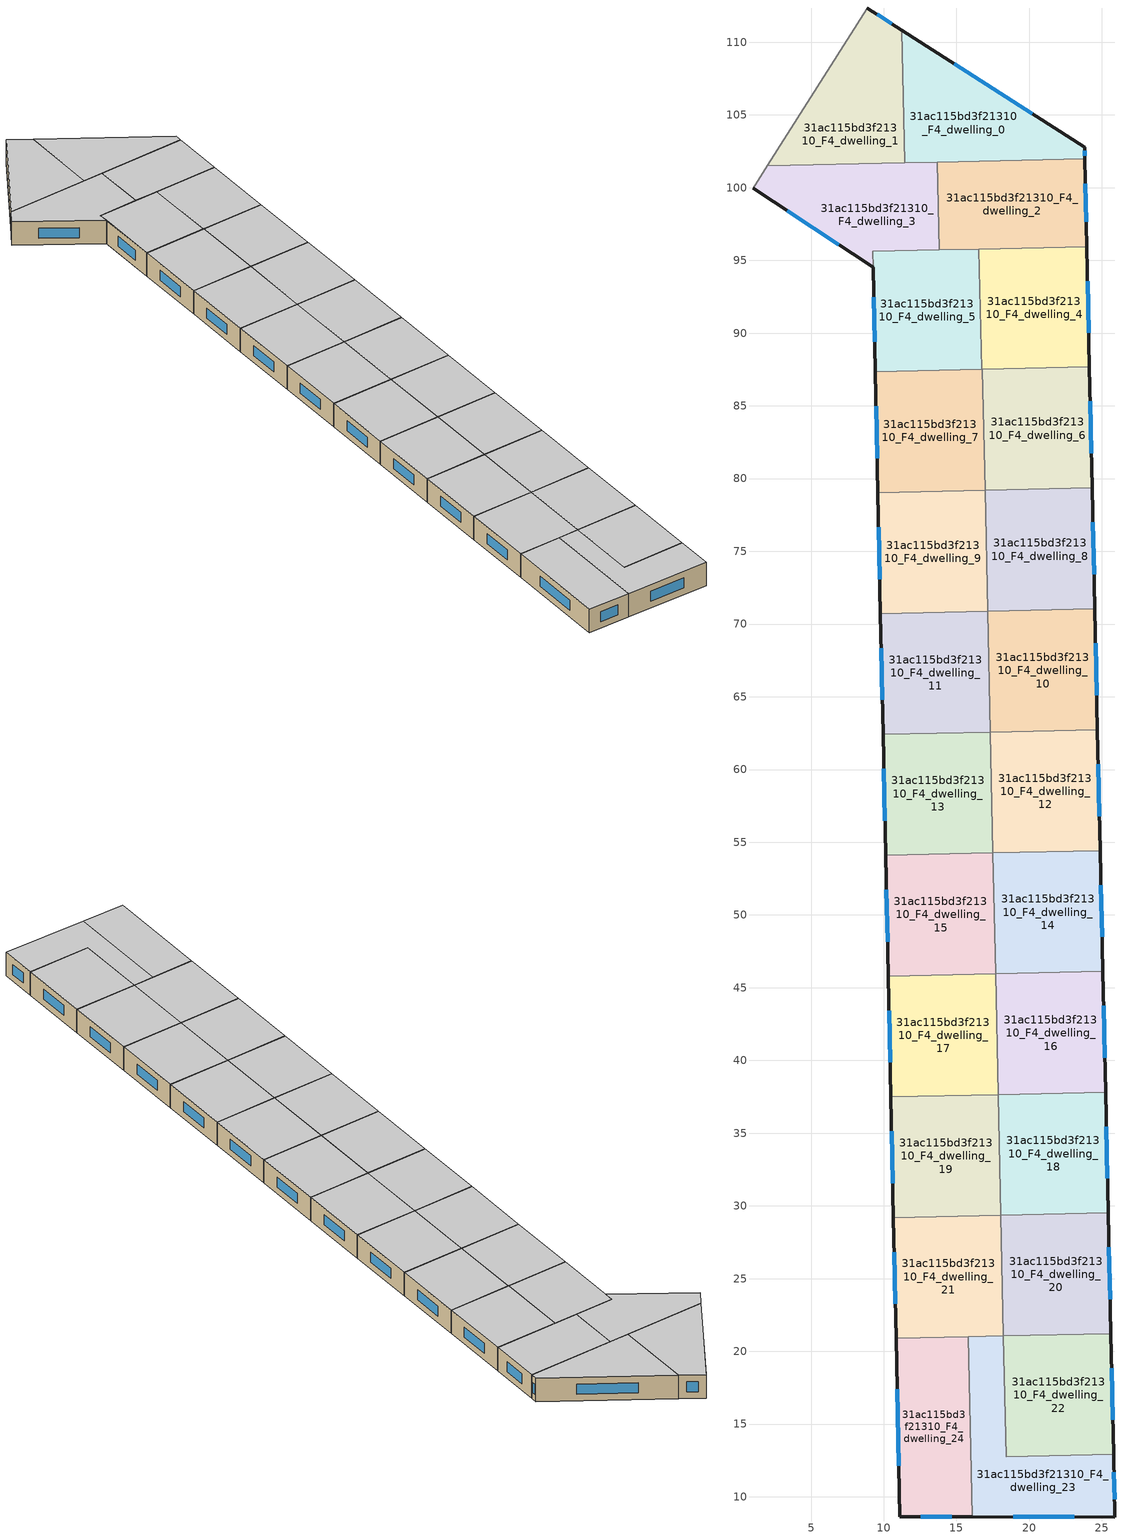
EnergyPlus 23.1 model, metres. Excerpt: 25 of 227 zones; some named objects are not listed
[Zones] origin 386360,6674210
31ac115bd3f21310_F4_dwelling_0
 floor to 31ac115bd3f21310_F3_dwelling_0 (EU_floor_Construction): 23.81,102.76 23.83,101.98 11.45,101.71 11.24,110.82 z12
 wall outside (EU_wall_Construction): 23.83,101.98 23.81,102.76 11.24,110.82 z12:15
 wall to 31ac115bd3f21310_F4_dwelling_1 (EU_wall_Construction): 11.24,110.82 11.45,101.71 z12:15
 wall to 31ac115bd3f21310_F4_dwelling_2 (EU_wall_Construction): 13.69,101.76 23.83,101.98 z12:15
 wall to 31ac115bd3f21310_F4_dwelling_3 (EU_wall_Construction): 11.45,101.71 13.69,101.76 z12:15
 window (EU_Window_Construction): 20.22,105.07 14.83,108.52 / 23.82,102.21 23.81,102.54 z12.86:14.14
 ceiling to 31ac115bd3f21310_F5_dwelling_0 (EU_floor_Construction): 23.83,101.98 23.81,102.76 11.24,110.82 11.45,101.71 z15
31ac115bd3f21310_F4_dwelling_1
 floor to 31ac115bd3f21310_F3_dwelling_1 (EU_floor_Construction): 11.24,110.82 11.45,101.71 2,101.5 8.86,112.35 z12
 wall outside (EU_wall_Construction): 11.24,110.82 8.86,112.35 z12:15
 wall adiabatic (EU_wall_Construction): 8.86,112.35 2,101.5 z12:15
 wall to 31ac115bd3f21310_F4_dwelling_3 (EU_wall_Construction): 2,101.5 11.45,101.71 z12:15
 window (EU_Window_Construction): 10.56,111.26 9.54,111.91 z12.86:14.14
 ceiling to 31ac115bd3f21310_F5_dwelling_1 (EU_floor_Construction): 11.45,101.71 11.24,110.82 8.86,112.35 2,101.5 z15
31ac115bd3f21310_F4_dwelling_10
 floor to 31ac115bd3f21310_F3_dwelling_10 (EU_floor_Construction): 24.51,71.05 24.69,62.74 17.33,62.57 17.14,70.88 z12
 wall outside (EU_wall_Construction): 24.69,62.74 24.51,71.05 z12:15
 wall to 31ac115bd3f21310_F4_dwelling_11 (EU_wall_Construction): 17.14,70.88 17.33,62.57 z12:15
 wall to 31ac115bd3f21310_F4_dwelling_12 (EU_wall_Construction): 17.33,62.57 24.69,62.74 z12:15
 wall to 31ac115bd3f21310_F4_dwelling_8 (EU_wall_Construction): 24.51,71.05 17.14,70.88 z12:15
 window (EU_Window_Construction): 24.64,65.11 24.56,68.67 z12.86:14.14
 ceiling to 31ac115bd3f21310_F5_dwelling_10 (EU_floor_Construction): 24.69,62.74 24.51,71.05 17.14,70.88 17.33,62.57 z15
31ac115bd3f21310_F4_dwelling_11
 floor to 31ac115bd3f21310_F3_dwelling_11 (EU_floor_Construction): 17.14,70.88 17.33,62.57 9.95,62.41 9.78,70.72 z12
 wall outside (EU_wall_Construction): 9.78,70.72 9.95,62.41 z12:15
 wall to 31ac115bd3f21310_F4_dwelling_9 (EU_wall_Construction): 17.14,70.88 9.78,70.72 z12:15
 wall to 31ac115bd3f21310_F4_dwelling_13 (EU_wall_Construction): 9.95,62.41 17.32,62.57 z12:15
 window (EU_Window_Construction): 9.83,68.35 9.9,64.78 z12.86:14.14
 ceiling to 31ac115bd3f21310_F5_dwelling_11 (EU_floor_Construction): 17.33,62.57 17.14,70.88 9.78,70.72 9.95,62.41 z15
31ac115bd3f21310_F4_dwelling_12
 floor to 31ac115bd3f21310_F3_dwelling_12 (EU_floor_Construction): 24.69,62.74 24.88,54.43 17.51,54.26 17.32,62.57 z12
 wall outside (EU_wall_Construction): 24.88,54.43 24.69,62.74 z12:15
 wall to 31ac115bd3f21310_F4_dwelling_13 (EU_wall_Construction): 17.32,62.57 17.51,54.26 z12:15
 wall to 31ac115bd3f21310_F4_dwelling_14 (EU_wall_Construction): 17.51,54.26 24.88,54.43 z12:15
 window (EU_Window_Construction): 24.83,56.8 24.75,60.36 z12.86:14.14
 ceiling to 31ac115bd3f21310_F5_dwelling_12 (EU_floor_Construction): 24.88,54.43 24.69,62.74 17.32,62.57 17.51,54.26 z15
31ac115bd3f21310_F4_dwelling_13
 floor to 31ac115bd3f21310_F3_dwelling_13 (EU_floor_Construction): 17.32,62.57 17.51,54.26 10.13,54.1 9.95,62.41 z12
 wall outside (EU_wall_Construction): 9.95,62.41 10.13,54.1 z12:15
 wall to 31ac115bd3f21310_F4_dwelling_15 (EU_wall_Construction): 10.13,54.1 17.5,54.26 z12:15
 window (EU_Window_Construction): 10.01,60.04 10.08,56.47 z12.86:14.14
 ceiling to 31ac115bd3f21310_F5_dwelling_13 (EU_floor_Construction): 17.51,54.26 17.32,62.57 9.95,62.41 10.13,54.1 z15
31ac115bd3f21310_F4_dwelling_14
 floor to 31ac115bd3f21310_F3_dwelling_14 (EU_floor_Construction): 24.88,54.43 25.06,46.12 17.69,45.96 17.5,54.26 z12
 wall outside (EU_wall_Construction): 25.06,46.12 24.88,54.43 z12:15
 wall to 31ac115bd3f21310_F4_dwelling_15 (EU_wall_Construction): 17.5,54.26 17.69,45.96 25.06,46.12 z12:15
 window (EU_Window_Construction): 25.01,48.49 24.93,52.05 z12.86:14.14
 ceiling to 31ac115bd3f21310_F5_dwelling_14 (EU_floor_Construction): 25.06,46.12 24.88,54.43 17.5,54.26 17.69,45.96 z15
31ac115bd3f21310_F4_dwelling_15
 floor to 31ac115bd3f21310_F3_dwelling_15 (EU_floor_Construction): 17.5,54.26 17.69,45.96 10.31,45.79 10.13,54.1 z12
 wall outside (EU_wall_Construction): 10.13,54.1 10.31,45.79 z12:15
 wall to 31ac115bd3f21310_F4_dwelling_16 (EU_wall_Construction): 17.68,45.96 25.06,46.12 z12:15
 wall to 31ac115bd3f21310_F4_dwelling_17 (EU_wall_Construction): 10.31,45.79 17.68,45.96 z12:15
 window (EU_Window_Construction): 10.18,51.73 10.26,48.17 z12.86:14.14
 ceiling to 31ac115bd3f21310_F5_dwelling_15 (EU_floor_Construction): 17.69,45.96 17.5,54.26 10.13,54.1 10.31,45.79 z15
31ac115bd3f21310_F4_dwelling_16
 floor to 31ac115bd3f21310_F3_dwelling_16 (EU_floor_Construction): 25.06,46.12 25.24,37.82 17.87,37.66 17.68,45.96 z12
 wall outside (EU_wall_Construction): 25.24,37.82 25.06,46.12 z12:15
 wall to 31ac115bd3f21310_F4_dwelling_17 (EU_wall_Construction): 17.68,45.96 17.87,37.66 z12:15
 wall to 31ac115bd3f21310_F4_dwelling_18 (EU_wall_Construction): 17.87,37.66 25.24,37.82 z12:15
 window (EU_Window_Construction): 25.19,40.19 25.11,43.75 z12.86:14.14
 ceiling to 31ac115bd3f21310_F5_dwelling_16 (EU_floor_Construction): 25.24,37.82 25.06,46.12 17.68,45.96 17.87,37.66 z15
31ac115bd3f21310_F4_dwelling_17
 floor to 31ac115bd3f21310_F3_dwelling_17 (EU_floor_Construction): 17.68,45.96 17.87,37.66 10.49,37.49 10.31,45.79 z12
 wall outside (EU_wall_Construction): 10.31,45.79 10.49,37.49 z12:15
 wall to 31ac115bd3f21310_F4_dwelling_19 (EU_wall_Construction): 10.49,37.49 17.87,37.66 z12:15
 window (EU_Window_Construction): 10.36,43.42 10.44,39.86 z12.86:14.14
 ceiling to 31ac115bd3f21310_F5_dwelling_17 (EU_floor_Construction): 17.87,37.66 17.68,45.96 10.31,45.79 10.49,37.49 z15
31ac115bd3f21310_F4_dwelling_18
 floor to 31ac115bd3f21310_F3_dwelling_18 (EU_floor_Construction): 25.24,37.82 25.43,29.52 18.05,29.36 17.87,37.66 z12
 wall outside (EU_wall_Construction): 25.43,29.52 25.24,37.82 z12:15
 wall to 31ac115bd3f21310_F4_dwelling_19 (EU_wall_Construction): 17.87,37.66 18.05,29.36 z12:15
 wall to 31ac115bd3f21310_F4_dwelling_20 (EU_wall_Construction): 18.05,29.36 25.43,29.52 z12:15
 window (EU_Window_Construction): 25.38,31.89 25.3,35.45 z12.86:14.14
 ceiling to 31ac115bd3f21310_F5_dwelling_18 (EU_floor_Construction): 25.43,29.52 25.24,37.82 17.87,37.66 18.05,29.36 z15
31ac115bd3f21310_F4_dwelling_19
 floor to 31ac115bd3f21310_F3_dwelling_19 (EU_floor_Construction): 17.87,37.66 18.05,29.36 10.67,29.19 10.49,37.49 z12
 wall outside (EU_wall_Construction): 10.49,37.49 10.67,29.19 z12:15
 wall to 31ac115bd3f21310_F4_dwelling_20 (EU_wall_Construction): 10.67,29.19 18.05,29.36 z12:15
 window (EU_Window_Construction): 10.54,35.12 10.62,31.56 z12.86:14.14
 ceiling to 31ac115bd3f21310_F5_dwelling_19 (EU_floor_Construction): 18.05,29.36 17.87,37.66 10.49,37.49 10.67,29.19 z15
31ac115bd3f21310_F4_dwelling_2
 floor to 31ac115bd3f21310_F3_dwelling_2 (EU_floor_Construction): 23.83,101.98 23.96,95.94 13.82,95.72 13.69,101.76 z12
 wall outside (EU_wall_Construction): 23.96,95.94 23.83,101.98 z12:15
 wall to 31ac115bd3f21310_F4_dwelling_3 (EU_wall_Construction): 13.69,101.76 13.82,95.72 z12:15
 wall to 31ac115bd3f21310_F4_dwelling_4 (EU_wall_Construction): 16.55,95.78 23.96,95.94 z12:15
 wall to 31ac115bd3f21310_F4_dwelling_5 (EU_wall_Construction): 13.82,95.72 16.55,95.78 z12:15
 window (EU_Window_Construction): 23.92,97.67 23.86,100.26 z12.86:14.14
 ceiling to 31ac115bd3f21310_F5_dwelling_2 (EU_floor_Construction): 23.96,95.94 23.83,101.98 13.69,101.76 13.82,95.72 z15
31ac115bd3f21310_F4_dwelling_20
 floor to 31ac115bd3f21310_F3_dwelling_20 (EU_floor_Construction): 25.43,29.52 25.61,21.22 18.23,21.06 18.05,29.36 z12
 wall outside (EU_wall_Construction): 25.61,21.22 25.43,29.52 z12:15
 wall to 31ac115bd3f21310_F4_dwelling_21 (EU_wall_Construction): 10.67,29.19 18.05,29.36 18.23,21.06 z12:15
 wall to 31ac115bd3f21310_F4_dwelling_22 (EU_wall_Construction): 18.23,21.06 25.61,21.22 z12:15
 window (EU_Window_Construction): 25.56,23.59 25.48,27.15 z12.86:14.14
 ceiling to 31ac115bd3f21310_F5_dwelling_20 (EU_floor_Construction): 25.61,21.22 25.43,29.52 18.05,29.36 18.23,21.06 z15
31ac115bd3f21310_F4_dwelling_21
 floor to 31ac115bd3f21310_F3_dwelling_21 (EU_floor_Construction): 18.05,29.36 18.23,21.06 10.85,20.9 10.67,29.19 z12
 wall outside (EU_wall_Construction): 10.67,29.19 10.85,20.9 z12:15
 wall to 31ac115bd3f21310_F4_dwelling_24 (EU_wall_Construction): 10.85,20.9 15.81,21.01 z12:15
 wall to 31ac115bd3f21310_F4_dwelling_23 (EU_wall_Construction): 15.81,21.01 18.23,21.06 z12:15
 window (EU_Window_Construction): 10.72,26.82 10.8,23.27 z12.86:14.14
 ceiling to 31ac115bd3f21310_F5_dwelling_21 (EU_floor_Construction): 18.23,21.06 18.05,29.36 10.67,29.19 10.85,20.9 z15
31ac115bd3f21310_F4_dwelling_22
 floor to 31ac115bd3f21310_F3_dwelling_22 (EU_floor_Construction): 25.61,21.22 25.79,12.93 18.41,12.77 18.23,21.06 z12
 wall outside (EU_wall_Construction): 25.79,12.93 25.61,21.22 z12:15
 wall to 31ac115bd3f21310_F4_dwelling_23 (EU_wall_Construction): 18.23,21.06 18.41,12.77 25.79,12.93 z12:15
 window (EU_Window_Construction): 25.74,15.3 25.66,18.85 z12.86:14.14
 ceiling to 31ac115bd3f21310_F5_dwelling_22 (EU_floor_Construction): 25.79,12.93 25.61,21.22 18.23,21.06 18.41,12.77 z15
31ac115bd3f21310_F4_dwelling_23
 floor to 31ac115bd3f21310_F3_dwelling_23 (EU_floor_Construction): 18.23,21.06 18.41,12.77 25.79,12.93 25.89,8.61 16.09,8.62 15.81,21.01 z12
 wall outside (EU_wall_Construction): 16.09,8.62 25.89,8.61 25.79,12.93 z12:15
 wall to 31ac115bd3f21310_F4_dwelling_24 (EU_wall_Construction): 15.81,21.01 16.09,8.62 z12:15
 window (EU_Window_Construction): 25.86,9.84 25.82,11.7 / 18.89,8.62 23.09,8.61 z12.86:14.14
 ceiling to 31ac115bd3f21310_F5_dwelling_23 (EU_floor_Construction): 25.89,8.61 25.79,12.93 18.41,12.77 18.23,21.06 15.81,21.01 16.09,8.62 z15
31ac115bd3f21310_F4_dwelling_24
 floor to 31ac115bd3f21310_F3_dwelling_24 (EU_floor_Construction): 15.81,21.01 16.09,8.62 11.11,8.63 10.85,20.9 z12
 wall outside (EU_wall_Construction): 10.85,20.9 11.11,8.63 16.09,8.62 z12:15
 window (EU_Window_Construction): 12.53,8.63 14.66,8.63 / 10.92,17.39 11.03,12.14 z12.86:14.14
 ceiling to 31ac115bd3f21310_F5_dwelling_24 (EU_floor_Construction): 16.09,8.62 15.81,21.01 10.85,20.9 11.11,8.63 z15
31ac115bd3f21310_F4_dwelling_3
 floor to 31ac115bd3f21310_F3_dwelling_3 (EU_floor_Construction): 13.69,101.76 13.82,95.72 9.24,95.62 9.27,94.52 1.02,99.95 2,101.5 z12
 wall outside (EU_wall_Construction): 1.02,99.95 9.27,94.52 z12:15
 wall adiabatic (EU_wall_Construction): 2,101.5 1.02,99.95 z12:15
 wall to 31ac115bd3f21310_F4_dwelling_5 (EU_wall_Construction): 9.27,94.52 9.24,95.62 13.82,95.72 z12:15
 window (EU_Window_Construction): 3.37,98.4 6.91,96.07 z12.86:14.14
 ceiling to 31ac115bd3f21310_F5_dwelling_3 (EU_floor_Construction): 13.82,95.72 13.69,101.76 2,101.5 1.02,99.95 9.27,94.52 9.24,95.62 z15
31ac115bd3f21310_F4_dwelling_4
 floor to 31ac115bd3f21310_F3_dwelling_4 (EU_floor_Construction): 23.96,95.94 24.14,87.68 16.73,87.51 16.55,95.78 z12
 wall outside (EU_wall_Construction): 24.14,87.68 23.96,95.94 z12:15
 wall to 31ac115bd3f21310_F4_dwelling_5 (EU_wall_Construction): 16.55,95.78 16.73,87.51 z12:15
 wall to 31ac115bd3f21310_F4_dwelling_6 (EU_wall_Construction): 16.78,87.52 24.14,87.68 z12:15
 wall to 31ac115bd3f21310_F4_dwelling_7 (EU_wall_Construction): 16.73,87.51 16.78,87.52 z12:15
 window (EU_Window_Construction): 24.09,90.04 24.01,93.58 z12.86:14.14
 ceiling to 31ac115bd3f21310_F5_dwelling_4 (EU_floor_Construction): 24.14,87.68 23.96,95.94 16.55,95.78 16.73,87.51 z15
31ac115bd3f21310_F4_dwelling_5
 floor to 31ac115bd3f21310_F3_dwelling_5 (EU_floor_Construction): 16.55,95.78 16.73,87.51 9.42,87.35 9.24,95.62 z12
 wall outside (EU_wall_Construction): 9.27,94.52 9.42,87.35 z12:15
 wall to 31ac115bd3f21310_F4_dwelling_7 (EU_wall_Construction): 9.42,87.35 16.73,87.51 z12:15
 window (EU_Window_Construction): 9.31,92.47 9.38,89.4 z12.86:14.14
 ceiling to 31ac115bd3f21310_F5_dwelling_5 (EU_floor_Construction): 16.73,87.51 16.55,95.78 9.24,95.62 9.42,87.35 z15
31ac115bd3f21310_F4_dwelling_6
 floor to 31ac115bd3f21310_F3_dwelling_6 (EU_floor_Construction): 24.14,87.68 24.33,79.36 16.96,79.2 16.78,87.52 z12
 wall outside (EU_wall_Construction): 24.33,79.36 24.14,87.68 z12:15
 wall to 31ac115bd3f21310_F4_dwelling_7 (EU_wall_Construction): 16.78,87.52 16.96,79.2 z12:15
 wall to 31ac115bd3f21310_F4_dwelling_8 (EU_wall_Construction): 16.96,79.2 24.33,79.36 z12:15
 window (EU_Window_Construction): 24.27,81.74 24.2,85.3 z12.86:14.14
 ceiling to 31ac115bd3f21310_F5_dwelling_6 (EU_floor_Construction): 24.33,79.36 24.14,87.68 16.78,87.52 16.96,79.2 z15
31ac115bd3f21310_F4_dwelling_7
 floor to 31ac115bd3f21310_F3_dwelling_7 (EU_floor_Construction): 16.78,87.52 16.96,79.2 9.6,79.04 9.42,87.35 z12
 wall outside (EU_wall_Construction): 9.42,87.35 9.6,79.04 z12:15
 wall to 31ac115bd3f21310_F4_dwelling_9 (EU_wall_Construction): 9.6,79.04 16.96,79.2 z12:15
 window (EU_Window_Construction): 9.47,84.98 9.55,81.41 z12.86:14.14
 ceiling to 31ac115bd3f21310_F5_dwelling_7 (EU_floor_Construction): 16.96,79.2 16.78,87.52 9.42,87.35 9.6,79.04 z15
31ac115bd3f21310_F4_dwelling_8
 floor to 31ac115bd3f21310_F3_dwelling_8 (EU_floor_Construction): 24.33,79.36 24.51,71.05 17.15,70.88 16.96,79.2 z12
 wall outside (EU_wall_Construction): 24.51,71.05 24.33,79.36 z12:15
 wall to 31ac115bd3f21310_F4_dwelling_9 (EU_wall_Construction): 16.96,79.2 17.15,70.88 z12:15
 window (EU_Window_Construction): 24.46,73.42 24.38,76.99 z12.86:14.14
 ceiling to 31ac115bd3f21310_F5_dwelling_8 (EU_floor_Construction): 24.51,71.05 24.33,79.36 16.96,79.2 17.15,70.88 z15
31ac115bd3f21310_F4_dwelling_9
 floor to 31ac115bd3f21310_F3_dwelling_9 (EU_floor_Construction): 16.96,79.2 17.15,70.88 9.78,70.72 9.6,79.04 z12
 wall outside (EU_wall_Construction): 9.6,79.04 9.78,70.72 z12:15
 window (EU_Window_Construction): 9.65,76.66 9.72,73.1 z12.86:14.14
 ceiling to 31ac115bd3f21310_F5_dwelling_9 (EU_floor_Construction): 17.15,70.88 16.96,79.2 9.6,79.04 9.78,70.72 z15
[Building]
EU S2 Campaign: North Axis=0; Terrain=City; Solar Distribution=FullExterior
[Site:Location]
Helsinki-Vantaa.AP: Latitude=60.317; Longitude=24.963; Time Zone=2; Elevation=54.6
[SizingPeriod:WeatherFileDays]
AnnualSizingPeriod: Begin Month=1; Begin Day of Month=1; End Month=12; End Day of Month=31; Day of Week for Start Day=Monday; Use Weather File Daylight Saving Period=No; Use Weather File Rain and Snow Indicators=No
[MATERIAL]
EU_InternalMass_Material: Roughness=MediumRough; Thickness=0.1; Conductivity=1; Density=1800; Specific Heat=900; Thermal Absorptance=0.9; Solar Absorptance=0.7; Visible Absorptance=0.7
[MATERIAL:NOMASS] Roughness=MediumRough; Thermal Absorptance=0.9; Solar Absorptance=0.7; Visible Absorptance=0.7
Name | Thermal Resistance
EU_wall_NoMass | 1.10183
EU_floor_NoMass | 1.70606
[WINDOWMATERIAL:SIMPLEGLAZINGSYSTEM]
EU_Window_SimpleGlazing: UFactor=3.11035; Solar Heat Gain Coefficient=0.8; Visible Transmittance=0.8
[CONSTRUCTION]
EU_wall_Construction: EU_wall_NoMass
EU_floor_Construction: EU_floor_NoMass
EU_Window_Construction: EU_Window_SimpleGlazing
EU_InternalMass_Construction: EU_InternalMass_Material
[ZONE] Type=1; Multiplier=1; Ceiling Height=autocalculate; Floor Area=autocalculate; Part of Total Floor Area=Yes
Name | Volume
31ac115bd3f21310_F4_dwelling_0 | 183.807
31ac115bd3f21310_F4_dwelling_1; 31ac115bd3f21310_F4_dwelling_17 | 183.82
31ac115bd3f21310_F4_dwelling_10; 31ac115bd3f21310_F4_dwelling_22 | 183.818
31ac115bd3f21310_F4_dwelling_11 | 183.841
31ac115bd3f21310_F4_dwelling_12 | 183.805
31ac115bd3f21310_F4_dwelling_13; 31ac115bd3f21310_F4_dwelling_18 | 183.817
31ac115bd3f21310_F4_dwelling_14 | 183.813
31ac115bd3f21310_F4_dwelling_15 | 183.833
31ac115bd3f21310_F4_dwelling_16 | 183.821
31ac115bd3f21310_F4_dwelling_19; 31ac115bd3f21310_F4_dwelling_6 | 183.816
31ac115bd3f21310_F4_dwelling_2 | 183.831
31ac115bd3f21310_F4_dwelling_20 | 183.824
31ac115bd3f21310_F4_dwelling_21 | 183.798
31ac115bd3f21310_F4_dwelling_23 | 183.823
31ac115bd3f21310_F4_dwelling_24 | 183.819
31ac115bd3f21310_F4_dwelling_3 | 186.448
31ac115bd3f21310_F4_dwelling_4 | 183.83
31ac115bd3f21310_F4_dwelling_5 | 181.186
31ac115bd3f21310_F4_dwelling_7 | 183.803
31ac115bd3f21310_F4_dwelling_8 | 183.81
31ac115bd3f21310_F4_dwelling_9 | 183.847
[INTERNALMASS] Construction=EU_InternalMass_Construction
Name | Zone or ZoneList | Surface Area
31ac115bd3f21310_F4_dwelling_0_EU_InternalMass | 31ac115bd3f21310_F4_dwelling_0 | 61.2675
31ac115bd3f21310_F4_dwelling_1_EU_InternalMass | 31ac115bd3f21310_F4_dwelling_1 | 61.2724
31ac115bd3f21310_F4_dwelling_2_EU_InternalMass | 31ac115bd3f21310_F4_dwelling_2 | 61.276
31ac115bd3f21310_F4_dwelling_3_EU_InternalMass | 31ac115bd3f21310_F4_dwelling_3 | 62.1521
31ac115bd3f21310_F4_dwelling_4_EU_InternalMass | 31ac115bd3f21310_F4_dwelling_4 | 61.2768
31ac115bd3f21310_F4_dwelling_5_EU_InternalMass | 31ac115bd3f21310_F4_dwelling_5 | 60.4044
31ac115bd3f21310_F4_dwelling_6_EU_InternalMass | 31ac115bd3f21310_F4_dwelling_6 | 61.2742
31ac115bd3f21310_F4_dwelling_7_EU_InternalMass | 31ac115bd3f21310_F4_dwelling_7 | 61.2676
31ac115bd3f21310_F4_dwelling_8_EU_InternalMass | 31ac115bd3f21310_F4_dwelling_8 | 61.2699
31ac115bd3f21310_F4_dwelling_9_EU_InternalMass | 31ac115bd3f21310_F4_dwelling_9 | 61.28
31ac115bd3f21310_F4_dwelling_10_EU_InternalMass | 31ac115bd3f21310_F4_dwelling_10 | 61.2728
31ac115bd3f21310_F4_dwelling_11_EU_InternalMass | 31ac115bd3f21310_F4_dwelling_11 | 61.2806
31ac115bd3f21310_F4_dwelling_12_EU_InternalMass | 31ac115bd3f21310_F4_dwelling_12 | 61.2683
31ac115bd3f21310_F4_dwelling_13_EU_InternalMass | 31ac115bd3f21310_F4_dwelling_13 | 61.2699
31ac115bd3f21310_F4_dwelling_14_EU_InternalMass | 31ac115bd3f21310_F4_dwelling_14 | 61.271
31ac115bd3f21310_F4_dwelling_15_EU_InternalMass | 31ac115bd3f21310_F4_dwelling_15 | 61.2812
31ac115bd3f21310_F4_dwelling_16_EU_InternalMass | 31ac115bd3f21310_F4_dwelling_16 | 61.2713
31ac115bd3f21310_F4_dwelling_17_EU_InternalMass | 31ac115bd3f21310_F4_dwelling_17 | 61.2734
31ac115bd3f21310_F4_dwelling_18_EU_InternalMass | 31ac115bd3f21310_F4_dwelling_18 | 61.2723
31ac115bd3f21310_F4_dwelling_19_EU_InternalMass | 31ac115bd3f21310_F4_dwelling_19 | 61.2737
31ac115bd3f21310_F4_dwelling_20_EU_InternalMass | 31ac115bd3f21310_F4_dwelling_20 | 61.276
31ac115bd3f21310_F4_dwelling_21_EU_InternalMass | 31ac115bd3f21310_F4_dwelling_21 | 61.2663
31ac115bd3f21310_F4_dwelling_22_EU_InternalMass | 31ac115bd3f21310_F4_dwelling_22 | 61.275
31ac115bd3f21310_F4_dwelling_23_EU_InternalMass | 31ac115bd3f21310_F4_dwelling_23 | 61.274
31ac115bd3f21310_F4_dwelling_24_EU_InternalMass | 31ac115bd3f21310_F4_dwelling_24 | 61.2717
[OTHEREQUIPMENT] Fuel Type=Electricity; Design Level Calculation Method=Watts/Area; Power per Zone Floor Area=1; Fraction Latent=0; Fraction Radiant=0; Fraction Lost=0; Carbon Dioxide Generation Rate=0; EndUse Subcategory=EU_Step8_InternalGains
Name | Zone or ZoneList or Space or SpaceList | Schedule
EU_Step8_InternalGain_31ac115bd3f21310_F4_dwelling_0_f000 | 31ac115bd3f21310_F4_dwelling_0 | EU_Step8_GainSchedule_31ac115bd3f21310_F4_dwelling_0_f000
EU_Step8_InternalGain_31ac115bd3f21310_F4_dwelling_1_f000 | 31ac115bd3f21310_F4_dwelling_1 | EU_Step8_GainSchedule_31ac115bd3f21310_F4_dwelling_1_f000
EU_Step8_InternalGain_31ac115bd3f21310_F4_dwelling_2_f000 | 31ac115bd3f21310_F4_dwelling_2 | EU_Step8_GainSchedule_31ac115bd3f21310_F4_dwelling_2_f000
EU_Step8_InternalGain_31ac115bd3f21310_F4_dwelling_3_f000 | 31ac115bd3f21310_F4_dwelling_3 | EU_Step8_GainSchedule_31ac115bd3f21310_F4_dwelling_3_f000
EU_Step8_InternalGain_31ac115bd3f21310_F4_dwelling_4_f000 | 31ac115bd3f21310_F4_dwelling_4 | EU_Step8_GainSchedule_31ac115bd3f21310_F4_dwelling_4_f000
EU_Step8_InternalGain_31ac115bd3f21310_F4_dwelling_5_f000 | 31ac115bd3f21310_F4_dwelling_5 | EU_Step8_GainSchedule_31ac115bd3f21310_F4_dwelling_5_f000
EU_Step8_InternalGain_31ac115bd3f21310_F4_dwelling_6_f000 | 31ac115bd3f21310_F4_dwelling_6 | EU_Step8_GainSchedule_31ac115bd3f21310_F4_dwelling_6_f000
EU_Step8_InternalGain_31ac115bd3f21310_F4_dwelling_7_f000 | 31ac115bd3f21310_F4_dwelling_7 | EU_Step8_GainSchedule_31ac115bd3f21310_F4_dwelling_7_f000
EU_Step8_InternalGain_31ac115bd3f21310_F4_dwelling_8_f000 | 31ac115bd3f21310_F4_dwelling_8 | EU_Step8_GainSchedule_31ac115bd3f21310_F4_dwelling_8_f000
EU_Step8_InternalGain_31ac115bd3f21310_F4_dwelling_9_f000 | 31ac115bd3f21310_F4_dwelling_9 | EU_Step8_GainSchedule_31ac115bd3f21310_F4_dwelling_9_f000
EU_Step8_InternalGain_31ac115bd3f21310_F4_dwelling_10_f000 | 31ac115bd3f21310_F4_dwelling_10 | EU_Step8_GainSchedule_31ac115bd3f21310_F4_dwelling_10_f000
EU_Step8_InternalGain_31ac115bd3f21310_F4_dwelling_11_f000 | 31ac115bd3f21310_F4_dwelling_11 | EU_Step8_GainSchedule_31ac115bd3f21310_F4_dwelling_11_f000
EU_Step8_InternalGain_31ac115bd3f21310_F4_dwelling_12_f000 | 31ac115bd3f21310_F4_dwelling_12 | EU_Step8_GainSchedule_31ac115bd3f21310_F4_dwelling_12_f000
EU_Step8_InternalGain_31ac115bd3f21310_F4_dwelling_13_f000 | 31ac115bd3f21310_F4_dwelling_13 | EU_Step8_GainSchedule_31ac115bd3f21310_F4_dwelling_13_f000
EU_Step8_InternalGain_31ac115bd3f21310_F4_dwelling_14_f000 | 31ac115bd3f21310_F4_dwelling_14 | EU_Step8_GainSchedule_31ac115bd3f21310_F4_dwelling_14_f000
EU_Step8_InternalGain_31ac115bd3f21310_F4_dwelling_15_f000 | 31ac115bd3f21310_F4_dwelling_15 | EU_Step8_GainSchedule_31ac115bd3f21310_F4_dwelling_15_f000
EU_Step8_InternalGain_31ac115bd3f21310_F4_dwelling_16_f000 | 31ac115bd3f21310_F4_dwelling_16 | EU_Step8_GainSchedule_31ac115bd3f21310_F4_dwelling_16_f000
EU_Step8_InternalGain_31ac115bd3f21310_F4_dwelling_17_f000 | 31ac115bd3f21310_F4_dwelling_17 | EU_Step8_GainSchedule_31ac115bd3f21310_F4_dwelling_17_f000
EU_Step8_InternalGain_31ac115bd3f21310_F4_dwelling_18_f000 | 31ac115bd3f21310_F4_dwelling_18 | EU_Step8_GainSchedule_31ac115bd3f21310_F4_dwelling_18_f000
EU_Step8_InternalGain_31ac115bd3f21310_F4_dwelling_19_f000 | 31ac115bd3f21310_F4_dwelling_19 | EU_Step8_GainSchedule_31ac115bd3f21310_F4_dwelling_19_f000
EU_Step8_InternalGain_31ac115bd3f21310_F4_dwelling_20_f000 | 31ac115bd3f21310_F4_dwelling_20 | EU_Step8_GainSchedule_31ac115bd3f21310_F4_dwelling_20_f000
EU_Step8_InternalGain_31ac115bd3f21310_F4_dwelling_21_f000 | 31ac115bd3f21310_F4_dwelling_21 | EU_Step8_GainSchedule_31ac115bd3f21310_F4_dwelling_21_f000
EU_Step8_InternalGain_31ac115bd3f21310_F4_dwelling_22_f000 | 31ac115bd3f21310_F4_dwelling_22 | EU_Step8_GainSchedule_31ac115bd3f21310_F4_dwelling_22_f000
EU_Step8_InternalGain_31ac115bd3f21310_F4_dwelling_23_f000 | 31ac115bd3f21310_F4_dwelling_23 | EU_Step8_GainSchedule_31ac115bd3f21310_F4_dwelling_23_f000
EU_Step8_InternalGain_31ac115bd3f21310_F4_dwelling_24_f000 | 31ac115bd3f21310_F4_dwelling_24 | EU_Step8_GainSchedule_31ac115bd3f21310_F4_dwelling_24_f000
[ZONEVENTILATION:DESIGNFLOWRATE] Schedule=EU_AlwaysOn; Design Flow Rate Calculation Method=AirChanges/Hour; Air Changes per Hour=0.756316; Ventilation Type=Natural; Fan Pressure Rise=0; Fan Total Efficiency=1; Constant Term Coefficient=1; Temperature Term Coefficient=0; Velocity Term Coefficient=0; Velocity Squared Term Coefficient=0; Minimum Indoor Temperature=-100; Maximum Indoor Temperature=100; Delta Temperature=-100; Minimum Outdoor Temperature=-100; Maximum Outdoor Temperature=100; Maximum Wind Speed=40
Name | Zone or ZoneList or Space or SpaceList
EU_ConstantAir_31ac115bd3f21310_F4_dwelling_0 | 31ac115bd3f21310_F4_dwelling_0
EU_ConstantAir_31ac115bd3f21310_F4_dwelling_1 | 31ac115bd3f21310_F4_dwelling_1
EU_ConstantAir_31ac115bd3f21310_F4_dwelling_2 | 31ac115bd3f21310_F4_dwelling_2
EU_ConstantAir_31ac115bd3f21310_F4_dwelling_3 | 31ac115bd3f21310_F4_dwelling_3
EU_ConstantAir_31ac115bd3f21310_F4_dwelling_4 | 31ac115bd3f21310_F4_dwelling_4
EU_ConstantAir_31ac115bd3f21310_F4_dwelling_5 | 31ac115bd3f21310_F4_dwelling_5
EU_ConstantAir_31ac115bd3f21310_F4_dwelling_6 | 31ac115bd3f21310_F4_dwelling_6
EU_ConstantAir_31ac115bd3f21310_F4_dwelling_7 | 31ac115bd3f21310_F4_dwelling_7
EU_ConstantAir_31ac115bd3f21310_F4_dwelling_8 | 31ac115bd3f21310_F4_dwelling_8
EU_ConstantAir_31ac115bd3f21310_F4_dwelling_9 | 31ac115bd3f21310_F4_dwelling_9
EU_ConstantAir_31ac115bd3f21310_F4_dwelling_10 | 31ac115bd3f21310_F4_dwelling_10
EU_ConstantAir_31ac115bd3f21310_F4_dwelling_11 | 31ac115bd3f21310_F4_dwelling_11
EU_ConstantAir_31ac115bd3f21310_F4_dwelling_12 | 31ac115bd3f21310_F4_dwelling_12
EU_ConstantAir_31ac115bd3f21310_F4_dwelling_13 | 31ac115bd3f21310_F4_dwelling_13
EU_ConstantAir_31ac115bd3f21310_F4_dwelling_14 | 31ac115bd3f21310_F4_dwelling_14
EU_ConstantAir_31ac115bd3f21310_F4_dwelling_15 | 31ac115bd3f21310_F4_dwelling_15
EU_ConstantAir_31ac115bd3f21310_F4_dwelling_16 | 31ac115bd3f21310_F4_dwelling_16
EU_ConstantAir_31ac115bd3f21310_F4_dwelling_17 | 31ac115bd3f21310_F4_dwelling_17
EU_ConstantAir_31ac115bd3f21310_F4_dwelling_18 | 31ac115bd3f21310_F4_dwelling_18
EU_ConstantAir_31ac115bd3f21310_F4_dwelling_19 | 31ac115bd3f21310_F4_dwelling_19
EU_ConstantAir_31ac115bd3f21310_F4_dwelling_20 | 31ac115bd3f21310_F4_dwelling_20
EU_ConstantAir_31ac115bd3f21310_F4_dwelling_21 | 31ac115bd3f21310_F4_dwelling_21
EU_ConstantAir_31ac115bd3f21310_F4_dwelling_22 | 31ac115bd3f21310_F4_dwelling_22
EU_ConstantAir_31ac115bd3f21310_F4_dwelling_23 | 31ac115bd3f21310_F4_dwelling_23
EU_ConstantAir_31ac115bd3f21310_F4_dwelling_24 | 31ac115bd3f21310_F4_dwelling_24
[HVACTEMPLATE:ZONE:IDEALLOADSAIRSYSTEM] System Availability Schedule=EU_AlwaysOn; Maximum Heating Supply Air Temperature=50; Minimum Cooling Supply Air Temperature=13; Maximum Heating Supply Air Humidity Ratio=0.0156; Minimum Cooling Supply Air Humidity Ratio=0.0077; Heating Limit=NoLimit; Cooling Limit=NoLimit; Heating Availability Schedule=EU_AlwaysOn; Cooling Availability Schedule=EU_CoolingOff; Dehumidification Control Type=ConstantSensibleHeatRatio; Cooling Sensible Heat Ratio=0.7; Dehumidification Setpoint=60; Humidification Control Type=None; Humidification Setpoint=30; Outdoor Air Method=None; Outdoor Air Flow Rate per Person=0.00944; Outdoor Air Flow Rate per Zone Floor Area=0; Outdoor Air Flow Rate per Zone=0; Demand Controlled Ventilation Type=None; Outdoor Air Economizer Type=NoEconomizer; Heat Recovery Type=None; Sensible Heat Recovery Effectiveness=0.7; Latent Heat Recovery Effectiveness=0.65
Name | Template Thermostat
31ac115bd3f21310_F4_dwelling_0 | EU_HeatOnly_31ac115bd3f21310_F4_dwelling_0
31ac115bd3f21310_F4_dwelling_1 | EU_HeatOnly_31ac115bd3f21310_F4_dwelling_1
31ac115bd3f21310_F4_dwelling_2 | EU_HeatOnly_31ac115bd3f21310_F4_dwelling_2
31ac115bd3f21310_F4_dwelling_3 | EU_HeatOnly_31ac115bd3f21310_F4_dwelling_3
31ac115bd3f21310_F4_dwelling_4 | EU_HeatOnly_31ac115bd3f21310_F4_dwelling_4
31ac115bd3f21310_F4_dwelling_5 | EU_HeatOnly_31ac115bd3f21310_F4_dwelling_5
31ac115bd3f21310_F4_dwelling_6 | EU_HeatOnly_31ac115bd3f21310_F4_dwelling_6
31ac115bd3f21310_F4_dwelling_7 | EU_HeatOnly_31ac115bd3f21310_F4_dwelling_7
31ac115bd3f21310_F4_dwelling_8 | EU_HeatOnly_31ac115bd3f21310_F4_dwelling_8
31ac115bd3f21310_F4_dwelling_9 | EU_HeatOnly_31ac115bd3f21310_F4_dwelling_9
31ac115bd3f21310_F4_dwelling_10 | EU_HeatOnly_31ac115bd3f21310_F4_dwelling_10
31ac115bd3f21310_F4_dwelling_11 | EU_HeatOnly_31ac115bd3f21310_F4_dwelling_11
31ac115bd3f21310_F4_dwelling_12 | EU_HeatOnly_31ac115bd3f21310_F4_dwelling_12
31ac115bd3f21310_F4_dwelling_13 | EU_HeatOnly_31ac115bd3f21310_F4_dwelling_13
31ac115bd3f21310_F4_dwelling_14 | EU_HeatOnly_31ac115bd3f21310_F4_dwelling_14
31ac115bd3f21310_F4_dwelling_15 | EU_HeatOnly_31ac115bd3f21310_F4_dwelling_15
31ac115bd3f21310_F4_dwelling_16 | EU_HeatOnly_31ac115bd3f21310_F4_dwelling_16
31ac115bd3f21310_F4_dwelling_17 | EU_HeatOnly_31ac115bd3f21310_F4_dwelling_17
31ac115bd3f21310_F4_dwelling_18 | EU_HeatOnly_31ac115bd3f21310_F4_dwelling_18
31ac115bd3f21310_F4_dwelling_19 | EU_HeatOnly_31ac115bd3f21310_F4_dwelling_19
31ac115bd3f21310_F4_dwelling_20 | EU_HeatOnly_31ac115bd3f21310_F4_dwelling_20
31ac115bd3f21310_F4_dwelling_21 | EU_HeatOnly_31ac115bd3f21310_F4_dwelling_21
31ac115bd3f21310_F4_dwelling_22 | EU_HeatOnly_31ac115bd3f21310_F4_dwelling_22
31ac115bd3f21310_F4_dwelling_23 | EU_HeatOnly_31ac115bd3f21310_F4_dwelling_23
31ac115bd3f21310_F4_dwelling_24 | EU_HeatOnly_31ac115bd3f21310_F4_dwelling_24
[SIZING:ZONE] Zone Cooling Design Supply Air Temperature Input Method=SupplyAirTemperature; Zone Cooling Design Supply Air Temperature=13; Zone Heating Design Supply Air Temperature Input Method=SupplyAirTemperature; Zone Heating Design Supply Air Temperature=50; Zone Cooling Design Supply Air Humidity Ratio=0.008; Zone Heating Design Supply Air Humidity Ratio=0.008; Cooling Design Air Flow Method=DesignDay; Cooling Design Air Flow Rate=0; Cooling Minimum Air Flow per Zone Floor Area=0.000762; Cooling Minimum Air Flow=0; Cooling Minimum Air Flow Fraction=0.2; Heating Design Air Flow Method=DesignDay; Heating Design Air Flow Rate=0; Heating Maximum Air Flow per Zone Floor Area=0.002032; Heating Maximum Air Flow=0.141576; Heating Maximum Air Flow Fraction=0.3; Account for Dedicated Outdoor Air System=No; Dedicated Outdoor Air System Control Strategy=NeutralSupplyAir; Dedicated Outdoor Air Low Setpoint Temperature for Design=autosize; Dedicated Outdoor Air High Setpoint Temperature for Design=autosize; Zone Load Sizing Method=Sensible Load Only No Latent Load; Zone Latent Cooling Design Supply Air Humidity Ratio Input Method=HumidityRatioDifference; Zone Cooling Design Supply Air Humidity Ratio Difference=0.005; Zone Latent Heating Design Supply Air Humidity Ratio Input Method=HumidityRatioDifference; Zone Humidification Design Supply Air Humidity Ratio Difference=0.005
31ac115bd3f21310_F4_dwelling_0; 31ac115bd3f21310_F4_dwelling_1; 31ac115bd3f21310_F4_dwelling_2; 31ac115bd3f21310_F4_dwelling_3; 31ac115bd3f21310_F4_dwelling_4; 31ac115bd3f21310_F4_dwelling_5; 31ac115bd3f21310_F4_dwelling_6; 31ac115bd3f21310_F4_dwelling_7; 31ac115bd3f21310_F4_dwelling_8; 31ac115bd3f21310_F4_dwelling_9; 31ac115bd3f21310_F4_dwelling_10; 31ac115bd3f21310_F4_dwelling_11; 31ac115bd3f21310_F4_dwelling_12; 31ac115bd3f21310_F4_dwelling_13; 31ac115bd3f21310_F4_dwelling_14; 31ac115bd3f21310_F4_dwelling_15; 31ac115bd3f21310_F4_dwelling_16; 31ac115bd3f21310_F4_dwelling_17; 31ac115bd3f21310_F4_dwelling_18; 31ac115bd3f21310_F4_dwelling_19; 31ac115bd3f21310_F4_dwelling_20; 31ac115bd3f21310_F4_dwelling_21; 31ac115bd3f21310_F4_dwelling_22; 31ac115bd3f21310_F4_dwelling_23; 31ac115bd3f21310_F4_dwelling_24
[SCHEDULE:CONSTANT]
Name | Hourly Value
EU_AlwaysOn | 1
EU_CoolingOff | 0
[SCHEDULE:FILE] Column Number=1; Rows to Skip at Top=0; Number of Hours of Data=8760; Column Separator=Comma; Interpolate to Timestep=No; Minutes per Item=60; Adjust Schedule for Daylight Savings=Yes
Name | File
EU_Step8_GainSchedule_31ac115bd3f21310_F4_dwelling_0_f000 | ../../schedules/31ac115bd3f21310/31ac115bd3f21310_F4_dwelling_0_f000_gain.csv
EU_Step8_GainSchedule_31ac115bd3f21310_F4_dwelling_1_f000 | ../../schedules/31ac115bd3f21310/31ac115bd3f21310_F4_dwelling_1_f000_gain.csv
EU_Step8_GainSchedule_31ac115bd3f21310_F4_dwelling_2_f000 | ../../schedules/31ac115bd3f21310/31ac115bd3f21310_F4_dwelling_2_f000_gain.csv
EU_Step8_GainSchedule_31ac115bd3f21310_F4_dwelling_3_f000 | ../../schedules/31ac115bd3f21310/31ac115bd3f21310_F4_dwelling_3_f000_gain.csv
EU_Step8_GainSchedule_31ac115bd3f21310_F4_dwelling_4_f000 | ../../schedules/31ac115bd3f21310/31ac115bd3f21310_F4_dwelling_4_f000_gain.csv
EU_Step8_GainSchedule_31ac115bd3f21310_F4_dwelling_5_f000 | ../../schedules/31ac115bd3f21310/31ac115bd3f21310_F4_dwelling_5_f000_gain.csv
EU_Step8_GainSchedule_31ac115bd3f21310_F4_dwelling_6_f000 | ../../schedules/31ac115bd3f21310/31ac115bd3f21310_F4_dwelling_6_f000_gain.csv
EU_Step8_GainSchedule_31ac115bd3f21310_F4_dwelling_7_f000 | ../../schedules/31ac115bd3f21310/31ac115bd3f21310_F4_dwelling_7_f000_gain.csv
EU_Step8_GainSchedule_31ac115bd3f21310_F4_dwelling_8_f000 | ../../schedules/31ac115bd3f21310/31ac115bd3f21310_F4_dwelling_8_f000_gain.csv
EU_Step8_GainSchedule_31ac115bd3f21310_F4_dwelling_9_f000 | ../../schedules/31ac115bd3f21310/31ac115bd3f21310_F4_dwelling_9_f000_gain.csv
EU_Step8_GainSchedule_31ac115bd3f21310_F4_dwelling_10_f000 | ../../schedules/31ac115bd3f21310/31ac115bd3f21310_F4_dwelling_10_f000_gain.csv
EU_Step8_GainSchedule_31ac115bd3f21310_F4_dwelling_11_f000 | ../../schedules/31ac115bd3f21310/31ac115bd3f21310_F4_dwelling_11_f000_gain.csv
EU_Step8_GainSchedule_31ac115bd3f21310_F4_dwelling_12_f000 | ../../schedules/31ac115bd3f21310/31ac115bd3f21310_F4_dwelling_12_f000_gain.csv
EU_Step8_GainSchedule_31ac115bd3f21310_F4_dwelling_13_f000 | ../../schedules/31ac115bd3f21310/31ac115bd3f21310_F4_dwelling_13_f000_gain.csv
EU_Step8_GainSchedule_31ac115bd3f21310_F4_dwelling_14_f000 | ../../schedules/31ac115bd3f21310/31ac115bd3f21310_F4_dwelling_14_f000_gain.csv
EU_Step8_GainSchedule_31ac115bd3f21310_F4_dwelling_15_f000 | ../../schedules/31ac115bd3f21310/31ac115bd3f21310_F4_dwelling_15_f000_gain.csv
EU_Step8_GainSchedule_31ac115bd3f21310_F4_dwelling_16_f000 | ../../schedules/31ac115bd3f21310/31ac115bd3f21310_F4_dwelling_16_f000_gain.csv
EU_Step8_GainSchedule_31ac115bd3f21310_F4_dwelling_17_f000 | ../../schedules/31ac115bd3f21310/31ac115bd3f21310_F4_dwelling_17_f000_gain.csv
EU_Step8_GainSchedule_31ac115bd3f21310_F4_dwelling_18_f000 | ../../schedules/31ac115bd3f21310/31ac115bd3f21310_F4_dwelling_18_f000_gain.csv
EU_Step8_GainSchedule_31ac115bd3f21310_F4_dwelling_19_f000 | ../../schedules/31ac115bd3f21310/31ac115bd3f21310_F4_dwelling_19_f000_gain.csv
EU_Step8_GainSchedule_31ac115bd3f21310_F4_dwelling_20_f000 | ../../schedules/31ac115bd3f21310/31ac115bd3f21310_F4_dwelling_20_f000_gain.csv
EU_Step8_GainSchedule_31ac115bd3f21310_F4_dwelling_21_f000 | ../../schedules/31ac115bd3f21310/31ac115bd3f21310_F4_dwelling_21_f000_gain.csv
EU_Step8_GainSchedule_31ac115bd3f21310_F4_dwelling_22_f000 | ../../schedules/31ac115bd3f21310/31ac115bd3f21310_F4_dwelling_22_f000_gain.csv
EU_Step8_GainSchedule_31ac115bd3f21310_F4_dwelling_23_f000 | ../../schedules/31ac115bd3f21310/31ac115bd3f21310_F4_dwelling_23_f000_gain.csv
EU_Step8_GainSchedule_31ac115bd3f21310_F4_dwelling_24_f000 | ../../schedules/31ac115bd3f21310/31ac115bd3f21310_F4_dwelling_24_f000_gain.csv
